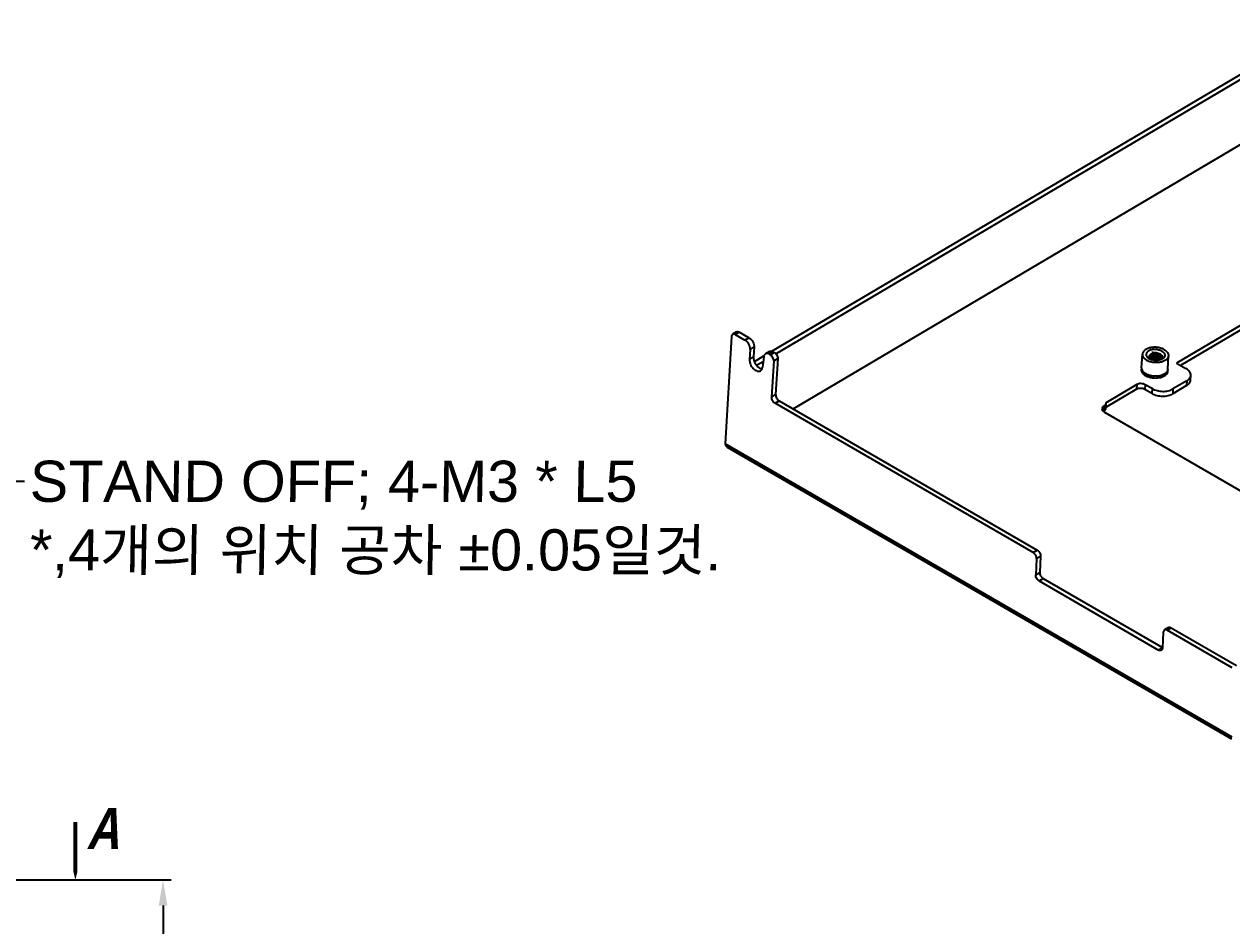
# Model space of a CAD drawing. Extents: x -425 to 6552, y -3049 to 3105.
# Drawn here: x 1194.5 to 1311.7, y -2203.5 to -2115.9 of the extents above; entities that cross this region are included whole.
import ezdxf

# ---------------------------------------------------------------- set-up
doc = ezdxf.new("R2010")
doc.units = 0
doc.header["$PDMODE"] = 3
doc.header["$PDSIZE"] = 1.5
doc.linetypes.add('CENTER', pattern=[17.8, 10.75, -2.35, 2.35, -2.35])
doc.layers.get('0').update_dxf_attribs({"linetype": 'CONTINUOUS'})
doc.layers.get('DEFPOINTS').update_dxf_attribs({"linetype": 'CONTINUOUS'})
for name, color, linetype in [('3', 112, 'CENTER'), ('CV', 6, 'CONTINUOUS'), ('DIM', 1, 'CONTINUOUS'), ('PANEL_TOP250DXF_CONTINUOUS', 7, 'CONTINUOUS')]:
    doc.layers.add(name, color=color, linetype=linetype)
doc.styles.add('N', font='arialbi.ttf', dxfattribs={"width": 0.8, "oblique": 5})
doc.styles.add('OMI-1', font='arial.ttf', dxfattribs={"oblique": 1})
doc.dimstyles.new('1', dxfattribs={"dimtxt": 4, "dimasz": 2.5, "dimexe": 0.8, "dimexo": 0.3, "dimgap": 0.5, "dimtad": 1, "dimtoh": 1, "dimdec": 1, "dimzin": 0, "dimtxsty": 'OMI-1', "dimcen": 0, "dimclrd": 256, "dimclre": 256, "dimclrt": 256, "dimazin": 3, "dimtfac": 0.8, "dimtdec": 1, "dimtix": 1, "dimtmove": 0, "dimatfit": 3, "dimtolj": 1, "dimtzin": 0})

# ---------------------------------------------------------------- blocks, each defined once
blk = doc.blocks.new('*D9524')
at = {"layer": 'DEFPOINTS', "color": 0}
for p in [(1195.99, -2199.04), (1207.99, -2301.56), (1207.99, -2301.56)]:
    blk.add_point(p, dxfattribs=at)
at = {"layer": 'DIM'}
for p, q in [((1196.29, -2199.04), (1208.79, -2199.04)), ((1207.99, -2201.54), (1207.99, -2299.06)), ((1208.29, -2301.56), (1208.79, -2301.56))]:
    blk.add_line(p, q, dxfattribs=at)
for points in [[(1208.41, -2201.54), (1207.57, -2201.54), (1207.99, -2199.04)], [(1207.57, -2299.06), (1208.41, -2299.06), (1207.99, -2301.56)]]:
    blk.add_solid(points, dxfattribs=at)
at = {"layer": 'DIM', "insert": (1205.45, -2250.3), "char_height": 4, "attachment_point": 5, "rotation": 90, "style": 'OMI-1'}
blk.add_mtext('\\A1;102.5', dxfattribs=at)

msp = doc.modelspace()

# ---------------------------------------------------------------- linework, layer by layer
at = {"color": 4, "linetype": 'CONTINUOUS'}
for p, q in [((1302.98, -2149.32), (1303.06, -2147.99)), ((1303.67, -2148.41), (1303.71, -2148.43)), ((1305.52, -2149.46), (1305.6, -2148.14))]:
    msp.add_line(p, q, dxfattribs=at)
for centre, radius, start, end in [((1303.9, -2148.28), 0.212, 176.749, 182.5291), ((1303.87, -2148.32), 0.187, 161.8754, 164.1808), ((1303.87, -2148.32), 0.182, 164.1677, 170.6835), ((1304.35, -2149.1), 0.652, 55.4577, 57.0033), ((1304.67, -2148.35), 0.268, 337.3433, 344.5929), ((1304.64, -2148.22), 0.355, 320.026, 323.5117), ((1304.68, -2148.35), 0.254, 344.6045, 356.6769)]:
    msp.add_arc(centre, radius, start, end, dxfattribs=at)
for points, knots in [([(1305.19, -2147.55), (1305.1, -2147.5), (1304.89, -2147.41), (1304.55, -2147.33), (1304.19, -2147.31), (1303.84, -2147.35), (1303.53, -2147.44), (1303.32, -2147.57), (1303.19, -2147.69), (1303.12, -2147.78), (1303.07, -2147.89), (1303.06, -2147.96), (1303.06, -2147.99)], [0, 0, 0, 0, 0.131936, 0.274939, 0.421865, 0.564898, 0.69689, 0.81283, 0.864438, 0.912162, 0.9569, 1, 1, 1, 1]), ([(1304.95, -2147.7), (1304.85, -2147.65), (1304.64, -2147.57), (1304.31, -2147.52), (1304.02, -2147.54), (1303.81, -2147.6), (1303.68, -2147.66), (1303.57, -2147.74), (1303.48, -2147.83), (1303.43, -2147.92), (1303.41, -2148.03), (1303.43, -2148.14), (1303.48, -2148.24), (1303.56, -2148.33), (1303.63, -2148.38), (1303.67, -2148.41)], [0, 0, 0, 0, 0.141503, 0.295347, 0.447004, 0.517692, 0.583006, 0.642193, 0.695299, 0.743442, 0.788931, 0.834879, 0.88425, 0.939021, 1, 1, 1, 1]), ([(1304.95, -2147.7), (1304.99, -2147.72), (1305.07, -2147.78), (1305.16, -2147.88), (1305.22, -2147.99), (1305.24, -2148.1), (1305.22, -2148.22), (1305.16, -2148.32), (1305.06, -2148.41), (1304.98, -2148.46), (1304.94, -2148.48)], [0, 0, 0, 0, 0.147819, 0.279877, 0.397777, 0.506509, 0.614026, 0.728722, 0.856551, 1, 1, 1, 1]), ([(1305.19, -2147.55), (1305.25, -2147.59), (1305.37, -2147.67), (1305.5, -2147.81), (1305.57, -2147.95), (1305.6, -2148.06), (1305.6, -2148.11), (1305.6, -2148.14)], [0, 0, 0, 0, 0.29263, 0.552948, 0.7847, 0.893508, 1, 1, 1, 1]), ([(1303.06, -2147.99), (1303.05, -2148.02), (1303.06, -2148.07), (1303.08, -2148.18), (1303.15, -2148.32), (1303.28, -2148.46), (1303.4, -2148.54), (1303.46, -2148.58)], [0, 0, 0, 0, 0.106492, 0.2153, 0.447052, 0.70737, 1, 1, 1, 1]), ([(1304.91, -2148.75), (1304.79, -2148.78), (1304.54, -2148.82), (1304.16, -2148.81), (1303.79, -2148.73), (1303.56, -2148.64), (1303.46, -2148.58)], [0, 0, 0, 0, 0.24983, 0.510159, 0.765147, 1, 1, 1, 1]), ([(1304.64, -2148), (1304.59, -2147.98), (1304.49, -2147.95), (1304.33, -2147.93), (1304.17, -2147.94), (1304.02, -2147.96), (1303.89, -2148.01), (1303.78, -2148.08), (1303.72, -2148.15), (1303.7, -2148.22), (1303.69, -2148.25), (1303.69, -2148.26)], [0, 0, 0, 0, 0.14034, 0.287084, 0.433773, 0.573936, 0.702073, 0.814771, 0.912154, 0.956769, 1, 1, 1, 1]), ([(1303.69, -2148.29), (1303.69, -2148.32), (1303.71, -2148.39), (1303.76, -2148.45), (1303.78, -2148.47)], [0, 0, 0, 0, 0.467972, 1, 1, 1, 1]), ([(1304.73, -2148.16), (1304.69, -2148.13), (1304.59, -2148.08), (1304.44, -2148.04), (1304.27, -2148.02), (1304.11, -2148.02), (1303.96, -2148.05), (1303.86, -2148.09), (1303.79, -2148.14), (1303.73, -2148.18), (1303.71, -2148.23), (1303.7, -2148.26)], [0, 0, 0, 0, 0.133397, 0.276224, 0.422437, 0.565207, 0.697969, 0.81551, 0.867769, 0.915642, 1, 1, 1, 1]), ([(1304.73, -2148.25), (1304.68, -2148.22), (1304.59, -2148.18), (1304.44, -2148.13), (1304.28, -2148.11), (1304.12, -2148.11), (1303.98, -2148.13), (1303.85, -2148.18), (1303.75, -2148.24), (1303.71, -2148.3), (1303.7, -2148.33)], [0, 0, 0, 0, 0.132197, 0.273659, 0.418689, 0.560836, 0.693818, 0.812509, 0.914132, 1, 1, 1, 1]), ([(1304.83, -2148.53), (1304.74, -2148.56), (1304.55, -2148.6), (1304.25, -2148.6), (1303.96, -2148.55), (1303.79, -2148.48), (1303.71, -2148.43)], [0, 0, 0, 0, 0.244472, 0.504979, 0.762841, 1, 1, 1, 1]), ([(1303.72, -2148.39), (1303.74, -2148.36), (1303.79, -2148.31), (1303.9, -2148.26), (1304.02, -2148.23), (1304.21, -2148.21), (1304.41, -2148.23), (1304.6, -2148.29), (1304.68, -2148.33), (1304.72, -2148.35)], [0, 0, 0, 0, 0.0918, 0.199035, 0.320907, 0.454141, 0.734488, 0.87159, 1, 1, 1, 1]), ([(1304.71, -2148.44), (1304.64, -2148.4), (1304.47, -2148.33), (1304.25, -2148.3), (1304.07, -2148.31), (1303.94, -2148.34), (1303.84, -2148.38), (1303.78, -2148.42), (1303.75, -2148.44)], [0, 0, 0, 0, 0.257849, 0.532683, 0.665732, 0.789935, 0.901962, 1, 1, 1, 1]), ([(1303.82, -2148.49), (1303.88, -2148.46), (1304.03, -2148.41), (1304.26, -2148.4), (1304.5, -2148.44), (1304.64, -2148.51), (1304.71, -2148.55)], [0, 0, 0, 0, 0.224957, 0.483598, 0.750775, 1, 1, 1, 1]), ([(1304.6, -2148.58), (1304.55, -2148.56), (1304.44, -2148.52), (1304.27, -2148.5), (1304.1, -2148.5), (1303.99, -2148.52), (1303.94, -2148.53)], [0, 0, 0, 0, 0.250511, 0.509363, 0.763467, 1, 1, 1, 1]), ([(1303.97, -2147.84), (1304.04, -2147.83), (1304.18, -2147.81), (1304.4, -2147.82), (1304.6, -2147.87), (1304.73, -2147.93), (1304.78, -2147.97)], [0, 0, 0, 0, 0.24872, 0.509143, 0.764761, 1, 1, 1, 1]), ([(1304.64, -2148), (1304.59, -2147.97), (1304.49, -2147.92), (1304.32, -2147.86), (1304.14, -2147.84), (1304.02, -2147.84), (1303.97, -2147.84)], [0, 0, 0, 0, 0.243606, 0.499037, 0.754929, 1, 1, 1, 1]), ([(1304.74, -2148.05), (1304.73, -2148.05), (1304.7, -2148.03), (1304.67, -2148.01), (1304.64, -2148)], [0, 0, 0, 0, 0.243481, 1, 1, 1, 1]), ([(1304.82, -2148.53), (1304.81, -2148.52), (1304.78, -2148.49), (1304.74, -2148.46), (1304.71, -2148.44)], [0, 0, 0, 0, 0.23877, 1, 1, 1, 1]), ([(1304.72, -2148.35), (1304.73, -2148.36), (1304.79, -2148.4), (1304.84, -2148.46), (1304.87, -2148.5)], [0, 0, 0, 0, 0.269404, 1, 1, 1, 1]), ([(1304.73, -2148.16), (1304.76, -2148.18), (1304.81, -2148.21), (1304.86, -2148.28), (1304.91, -2148.35), (1304.92, -2148.4), (1304.93, -2148.42)], [0, 0, 0, 0, 0.282142, 0.541301, 0.778888, 1, 1, 1, 1]), ([(1304.91, -2148.46), (1304.89, -2148.42), (1304.84, -2148.34), (1304.77, -2148.28), (1304.73, -2148.25)], [0, 0, 0, 0, 0.46436, 1, 1, 1, 1]), ([(1304.93, -2148.37), (1304.94, -2148.34), (1304.93, -2148.28), (1304.89, -2148.2), (1304.82, -2148.12), (1304.77, -2148.08), (1304.74, -2148.05)], [0, 0, 0, 0, 0.219997, 0.454544, 0.71339, 1, 1, 1, 1]), ([(1304.78, -2147.97), (1304.83, -2148), (1304.91, -2148.06), (1304.97, -2148.17), (1304.99, -2148.26), (1304.98, -2148.32), (1304.96, -2148.38), (1304.94, -2148.42), (1304.93, -2148.44)], [0, 0, 0, 0, 0.289175, 0.537727, 0.652205, 0.764564, 0.879166, 1, 1, 1, 1]), ([(1304.91, -2148.45), (1304.91, -2148.46), (1304.88, -2148.49), (1304.86, -2148.51), (1304.83, -2148.53)], [0, 0, 0, 0, 0.239292, 1, 1, 1, 1]), ([(1304.94, -2148.48), (1304.93, -2148.49), (1304.9, -2148.5), (1304.86, -2148.52), (1304.83, -2148.53)], [0, 0, 0, 0, 0.243715, 1, 1, 1, 1]), ([(1305.6, -2148.14), (1305.59, -2148.17), (1305.58, -2148.24), (1305.54, -2148.33), (1305.48, -2148.42), (1305.37, -2148.54), (1305.18, -2148.66), (1305, -2148.72), (1304.91, -2148.75)], [0, 0, 0, 0, 0.100996, 0.205321, 0.315786, 0.43438, 0.699002, 1, 1, 1, 1]), ([(1302.95, -2149.47), (1302.94, -2149.58), (1303.03, -2149.84), (1303.24, -2150), (1303.36, -2150.07)], [0, 0, 0, 0, 0.444452, 1, 1, 1, 1]), ([(1302.98, -2149.32), (1302.98, -2149.34), (1302.98, -2149.4), (1303, -2149.51), (1303.07, -2149.64), (1303.21, -2149.79), (1303.32, -2149.87), (1303.39, -2149.9)], [0, 0, 0, 0, 0.106492, 0.2153, 0.447052, 0.70737, 1, 1, 1, 1]), ([(1303.22, -2149.79), (1303.23, -2149.8), (1303.24, -2149.84), (1303.27, -2149.88), (1303.28, -2149.9)], [0, 0, 0, 0, 0.241453, 1, 1, 1, 1]), ([(1303.28, -2149.9), (1303.3, -2149.92), (1303.37, -2150.01), (1303.46, -2150.07), (1303.53, -2150.12)], [0, 0, 0, 0, 0.229412, 1, 1, 1, 1]), ([(1303.36, -2150.07), (1303.56, -2150.18), (1304.02, -2150.32), (1304.61, -2150.31), (1305.05, -2150.18), (1305.3, -2150.04), (1305.48, -2149.85), (1305.53, -2149.69), (1305.54, -2149.62)], [0, 0, 0, 0, 0.274631, 0.564497, 0.69692, 0.813241, 0.91248, 1, 1, 1, 1]), ([(1305.52, -2149.46), (1305.52, -2149.5), (1305.51, -2149.57), (1305.46, -2149.67), (1305.39, -2149.77), (1305.26, -2149.89), (1305.04, -2150.01), (1304.73, -2150.11), (1304.39, -2150.14), (1304.03, -2150.12), (1303.69, -2150.05), (1303.48, -2149.96), (1303.39, -2149.9)], [0, 0, 0, 0, 0.0431, 0.087838, 0.135562, 0.18717, 0.30311, 0.435102, 0.578135, 0.725061, 0.868064, 1, 1, 1, 1]), ([(1305.22, -2149.9), (1305.2, -2149.96), (1305.14, -2150.03), (1305.03, -2150.12), (1304.9, -2150.19), (1304.7, -2150.26), (1304.53, -2150.29), (1304.44, -2150.3)], [0, 0, 0, 0, 0.201664, 0.315025, 0.43719, 0.705817, 1, 1, 1, 1]), ([(1303.98, -2150.28), (1303.9, -2150.26), (1303.74, -2150.22), (1303.6, -2150.16), (1303.53, -2150.12)], [0, 0, 0, 0, 0.519021, 1, 1, 1, 1])]:
    msp.add_open_spline(points, degree=3, knots=knots, dxfattribs=at)
for points in [[(1302.98, -2149.33), (1302.96, -2149.38), (1302.95, -2149.42), (1302.95, -2149.47)], [(1305.54, -2149.62), (1305.54, -2149.57), (1305.53, -2149.52), (1305.52, -2149.48)]]:
    msp.add_open_spline(points, degree=3, dxfattribs=at)
at = {"layer": '3', "linetype": 'CENTER', "ltscale": 0.5}
msp.add_line((1156.46, -2199.06), (1196.29, -2199.04), dxfattribs=at)
at = {"layer": 'CV', "color": 6}
msp.add_lwpolyline([(1199.48, -2199.04, 0, 1.6, 0), (1199.48, -2195.84, 0.4, 0.4, 0), (1199.48, -2193.44, 0.4, 0.4, 0)], format="xyseb", dxfattribs=at)
at = {"layer": 'PANEL_TOP250DXF_CONTINUOUS', "color": 7, "linetype": 'CONTINUOUS'}
for p, q in [((1267.09, -2147.71), (1348.58, -2099.52)), ((1267.49, -2147.96), (1349, -2099.77)), ((1269.15, -2153.3), (1348.95, -2106.12)), ((1324.37, -2138.22), (1306.38, -2148.86)), ((1324.34, -2138.69), (1306.77, -2149.08)), ((1263.16, -2146.27), (1262.56, -2156.71)), ((1263.66, -2145.83), (1263.27, -2146.06)), ((1263.92, -2145.85), (1263.53, -2146.08)), ((1263.53, -2146.08), (1264.48, -2146.63)), ((1264.87, -2146.4), (1263.92, -2145.85)), ((1264.48, -2146.63), (1264.87, -2146.4)), ((1264.98, -2147.52), (1264.92, -2148.49)), ((1264.98, -2147.52), (1265.37, -2147.29)), ((1265.37, -2147.29), (1265.31, -2148.26)), ((1266.85, -2147.74), (1266.46, -2147.97)), ((1264.92, -2148.49), (1265.31, -2148.26)), ((1265.39, -2148.71), (1266.32, -2148.16)), ((1265.61, -2149.07), (1266.24, -2148.7)), ((1267.25, -2147.77), (1266.86, -2148)), ((1266.86, -2148), (1266.94, -2148.05)), ((1266.94, -2148.05), (1267.33, -2147.82)), ((1267.27, -2148.65), (1267.07, -2152.15)), ((1267.33, -2147.82), (1267.25, -2147.77)), ((1267.27, -2148.65), (1267.66, -2148.42)), ((1267.66, -2148.42), (1267.46, -2151.92)), ((1306.38, -2148.86), (1307.29, -2149.39)), ((1307.73, -2150.51), (1307.75, -2150.05)), ((1302.52, -2150.94), (1299.47, -2152.74)), ((1302.52, -2150.94), (1302.49, -2151.4)), ((1303.33, -2150.95), (1303.31, -2151.42)), ((1304, -2151.33), (1303.33, -2150.95)), ((1307.34, -2151.04), (1306.01, -2151.83)), ((1307.37, -2150.58), (1306.03, -2151.37)), ((1307.37, -2150.58), (1307.34, -2151.04)), ((1267.07, -2152.15), (1267.46, -2151.92)), ((1302.49, -2151.4), (1299.53, -2153.15)), ((1303.97, -2151.8), (1303.31, -2151.42)), ((1304, -2151.33), (1303.97, -2151.8)), ((1306.03, -2151.37), (1306.01, -2151.83)), ((1267.4, -2152.75), (1267.79, -2152.52)), ((1292.46, -2167.26), (1267.4, -2152.75)), ((1267.79, -2152.52), (1292.85, -2167.03)), ((1299.32, -2153.03), (1299.3, -2153.5)), ((1299.46, -2153.4), (1299.3, -2153.5)), ((1299.48, -2152.94), (1299.32, -2153.03)), ((1299.46, -2153.4), (1299.48, -2152.94)), ((1299.52, -2153.32), (1299.55, -2152.85)), ((1299.38, -2153.63), (1324.74, -2168.32)), ((1311.77, -2185.2), (1262.56, -2156.71)), ((1311.74, -2185.39), (1262.8, -2157.05)), ((1292.46, -2167.26), (1292.85, -2167.03)), ((1292.79, -2167.85), (1293.18, -2167.62)), ((1293.18, -2167.62), (1293.09, -2169.18)), ((1292.79, -2167.85), (1292.7, -2169.41)), ((1292.7, -2169.41), (1293.09, -2169.18)), ((1293.03, -2170), (1293.42, -2169.77)), ((1293.03, -2170), (1304.63, -2176.72)), ((1293.42, -2169.77), (1305.01, -2176.48)), ((1305.59, -2174.54), (1305.2, -2174.77)), ((1305.86, -2174.56), (1305.47, -2174.79)), ((1305.86, -2174.56), (1312.19, -2178.22)), ((1305.09, -2174.98), (1305, -2176.54)), ((1311.79, -2178.45), (1305.47, -2174.79)), ((1304.63, -2176.72), (1304.99, -2176.51))]:
    msp.add_line(p, q, dxfattribs=at)
for centre, radius, start, end in [((1316.51, -2154.48), 50.6, 172.9187, 174.077), ((1306.81, -2149.62), 1.11, 300.5211, 306.5921)]:
    msp.add_arc(centre, radius, start, end, dxfattribs=at)
for points, knots in [([(1263.27, -2146.06), (1263.23, -2146.08), (1263.18, -2146.14), (1263.16, -2146.22), (1263.16, -2146.27)], [0, 0, 0, 0, 0.459663, 1, 1, 1, 1]), ([(1263.53, -2146.08), (1263.49, -2146.06), (1263.4, -2146.02), (1263.3, -2146.04), (1263.27, -2146.06)], [0, 0, 0, 0, 0.547162, 1, 1, 1, 1]), ([(1263.66, -2145.83), (1263.69, -2145.8), (1263.79, -2145.79), (1263.88, -2145.82), (1263.92, -2145.85)], [0, 0, 0, 0, 0.452838, 1, 1, 1, 1]), ([(1264.87, -2146.4), (1265.03, -2146.49), (1265.27, -2146.76), (1265.38, -2147.12), (1265.37, -2147.29)], [0, 0, 0, 0, 0.505367, 1, 1, 1, 1]), ([(1264.98, -2147.52), (1264.99, -2147.35), (1264.88, -2146.99), (1264.63, -2146.72), (1264.48, -2146.63)], [0, 0, 0, 0, 0.494633, 1, 1, 1, 1]), ([(1266.85, -2147.74), (1266.9, -2147.71), (1267.05, -2147.68), (1267.18, -2147.74), (1267.25, -2147.77)], [0, 0, 0, 0, 0.452807, 1, 1, 1, 1]), ([(1264.92, -2148.49), (1264.91, -2148.65), (1264.99, -2148.98), (1265.21, -2149.33), (1265.46, -2149.54), (1265.65, -2149.63), (1265.83, -2149.66), (1265.95, -2149.63), (1265.99, -2149.6)], [0, 0, 0, 0, 0.264656, 0.552767, 0.686971, 0.806109, 0.908766, 1, 1, 1, 1]), ([(1265.31, -2148.26), (1265.3, -2148.46), (1265.42, -2148.86), (1265.68, -2149.18), (1265.85, -2149.3)], [0, 0, 0, 0, 0.490184, 1, 1, 1, 1]), ([(1266.46, -2147.97), (1266.41, -2148), (1266.34, -2148.08), (1266.31, -2148.19), (1266.3, -2148.24)], [0, 0, 0, 0, 0.465115, 1, 1, 1, 1]), ([(1266.86, -2148), (1266.79, -2147.97), (1266.66, -2147.91), (1266.51, -2147.94), (1266.46, -2147.97)], [0, 0, 0, 0, 0.547193, 1, 1, 1, 1]), ([(1267.27, -2148.65), (1267.28, -2148.53), (1267.2, -2148.3), (1267.04, -2148.11), (1266.94, -2148.05)], [0, 0, 0, 0, 0.494633, 1, 1, 1, 1]), ([(1267.33, -2147.82), (1267.44, -2147.88), (1267.6, -2148.07), (1267.67, -2148.3), (1267.66, -2148.42)], [0, 0, 0, 0, 0.505367, 1, 1, 1, 1]), ([(1265.85, -2149.3), (1265.88, -2149.31), (1265.97, -2149.37), (1266.07, -2149.41), (1266.15, -2149.42)], [0, 0, 0, 0, 0.272029, 1, 1, 1, 1]), ([(1265.99, -2149.6), (1266.05, -2149.57), (1266.14, -2149.47), (1266.18, -2149.33), (1266.18, -2149.26)], [0, 0, 0, 0, 0.463369, 1, 1, 1, 1]), ([(1307.75, -2150.05), (1307.76, -2149.92), (1307.66, -2149.64), (1307.43, -2149.46), (1307.29, -2149.39)], [0, 0, 0, 0, 0.444455, 1, 1, 1, 1]), ([(1307.47, -2150.51), (1307.55, -2150.45), (1307.69, -2150.32), (1307.75, -2150.13), (1307.75, -2150.05)], [0, 0, 0, 0, 0.534859, 1, 1, 1, 1]), ([(1303.33, -2150.95), (1303.21, -2150.88), (1302.93, -2150.82), (1302.64, -2150.87), (1302.52, -2150.94)], [0, 0, 0, 0, 0.509125, 1, 1, 1, 1]), ([(1307.34, -2151.04), (1307.45, -2150.98), (1307.63, -2150.84), (1307.72, -2150.62), (1307.73, -2150.51)], [0, 0, 0, 0, 0.543874, 1, 1, 1, 1]), ([(1267.4, -2152.75), (1267.3, -2152.69), (1267.14, -2152.5), (1267.07, -2152.27), (1267.07, -2152.15)], [0, 0, 0, 0, 0.505367, 1, 1, 1, 1]), ([(1267.46, -2151.92), (1267.46, -2152.04), (1267.53, -2152.27), (1267.69, -2152.46), (1267.79, -2152.52)], [0, 0, 0, 0, 0.494633, 1, 1, 1, 1]), ([(1303.31, -2151.42), (1303.18, -2151.34), (1302.9, -2151.28), (1302.61, -2151.33), (1302.49, -2151.4)], [0, 0, 0, 0, 0.509125, 1, 1, 1, 1]), ([(1303.97, -2151.8), (1304.12, -2151.89), (1304.46, -2152.02), (1305, -2152.08), (1305.54, -2152.04), (1305.87, -2151.92), (1306.01, -2151.83)], [0, 0, 0, 0, 0.243848, 0.508822, 0.768992, 1, 1, 1, 1]), ([(1304, -2151.33), (1304.15, -2151.42), (1304.49, -2151.55), (1305.03, -2151.62), (1305.56, -2151.57), (1305.89, -2151.45), (1306.03, -2151.37)], [0, 0, 0, 0, 0.243848, 0.508822, 0.768992, 1, 1, 1, 1]), ([(1299.32, -2153.03), (1299.27, -2153.06), (1299.18, -2153.13), (1299.13, -2153.24), (1299.13, -2153.3)], [0, 0, 0, 0, 0.543655, 1, 1, 1, 1]), ([(1299.13, -2153.3), (1299.13, -2153.36), (1299.18, -2153.51), (1299.3, -2153.59), (1299.38, -2153.63)], [0, 0, 0, 0, 0.44239, 1, 1, 1, 1]), ([(1299.52, -2153.32), (1299.52, -2153.32), (1299.51, -2153.36), (1299.48, -2153.39), (1299.46, -2153.4)], [0, 0, 0, 0, 0.225286, 1, 1, 1, 1]), ([(1299.55, -2152.85), (1299.55, -2152.84), (1299.54, -2152.79), (1299.5, -2152.76), (1299.47, -2152.74)], [0, 0, 0, 0, 0.217901, 1, 1, 1, 1]), ([(1299.48, -2152.94), (1299.49, -2152.93), (1299.52, -2152.91), (1299.55, -2152.87), (1299.55, -2152.85)], [0, 0, 0, 0, 0.288017, 1, 1, 1, 1]), ([(1262.56, -2156.71), (1262.56, -2156.78), (1262.62, -2156.92), (1262.73, -2157.01), (1262.8, -2157.05)], [0, 0, 0, 0, 0.477201, 1, 1, 1, 1]), ([(1292.79, -2167.85), (1292.8, -2167.74), (1292.72, -2167.5), (1292.56, -2167.32), (1292.46, -2167.26)], [0, 0, 0, 0, 0.494633, 1, 1, 1, 1]), ([(1292.85, -2167.03), (1292.96, -2167.09), (1293.12, -2167.27), (1293.19, -2167.51), (1293.18, -2167.62)], [0, 0, 0, 0, 0.505367, 1, 1, 1, 1]), ([(1293.03, -2170), (1292.93, -2169.95), (1292.77, -2169.76), (1292.7, -2169.53), (1292.7, -2169.41)], [0, 0, 0, 0, 0.505367, 1, 1, 1, 1]), ([(1293.09, -2169.18), (1293.09, -2169.3), (1293.16, -2169.53), (1293.32, -2169.71), (1293.42, -2169.77)], [0, 0, 0, 0, 0.494633, 1, 1, 1, 1]), ([(1305.59, -2174.54), (1305.63, -2174.51), (1305.73, -2174.5), (1305.81, -2174.53), (1305.86, -2174.56)], [0, 0, 0, 0, 0.452838, 1, 1, 1, 1]), ([(1305.2, -2174.77), (1305.17, -2174.79), (1305.11, -2174.85), (1305.1, -2174.93), (1305.09, -2174.98)], [0, 0, 0, 0, 0.459663, 1, 1, 1, 1]), ([(1305.47, -2174.79), (1305.42, -2174.77), (1305.33, -2174.73), (1305.24, -2174.75), (1305.2, -2174.77)], [0, 0, 0, 0, 0.547162, 1, 1, 1, 1]), ([(1304.9, -2176.75), (1304.86, -2176.77), (1304.76, -2176.78), (1304.67, -2176.75), (1304.63, -2176.72)], [0, 0, 0, 0, 0.452838, 1, 1, 1, 1]), ([(1305, -2176.54), (1305, -2176.58), (1304.99, -2176.66), (1304.93, -2176.73), (1304.9, -2176.75)], [0, 0, 0, 0, 0.540337, 1, 1, 1, 1])]:
    msp.add_open_spline(points, degree=3, knots=knots, dxfattribs=at)
msp.add_open_spline([(1299.3, -2153.5), (1299.28, -2153.51), (1299.25, -2153.53), (1299.23, -2153.54)], degree=3, dxfattribs=at)

# ---------------------------------------------------------------- texts
at = {"layer": 'CV', "color": 6, "insert": (1202.32, -2194.06), "char_height": 4, "attachment_point": 5, "style": 'N'}
msp.add_mtext('A', dxfattribs=at)
at = {"layer": 'DIM', "insert": (1195.03, -2158.33), "char_height": 4, "attachment_point": 1, "style": 'OMI-1'}
msp.add_mtext('STAND OFF; 4-M3 * L5\\P*,4개의 위치 공차 %%P0.05일것.', dxfattribs=at)

# ---------------------------------------------------------------- dimensions: what is measured, and where the dimension line sits
at = {"layer": 'DIM'}
dim = msp.add_linear_dim(base=(1207.99, -2301.56), p1=(1195.99, -2199.04), p2=(1207.99, -2301.56), angle=90, dimstyle='1', dxfattribs=at)
dim.commit()
dim.dimension.update_dxf_attribs({"geometry": '*D9524', "text_midpoint": (1205.45, -2250.3)})

# ---------------------------------------------------------------- leaders
at = {"layer": 'DIM', "annotation_type": 0, "has_hookline": 1, "hookline_direction": 0, "text_width": 70.22}
msp.add_leader([(1174.31, -2199.1), (1191.76, -2175.58), (1192.03, -2160.33), (1194.53, -2160.33)], dimstyle='1', override={"dimgap": 0.5, "dimtad": 0}, dxfattribs=at)

doc.saveas('drawing.dxf')
